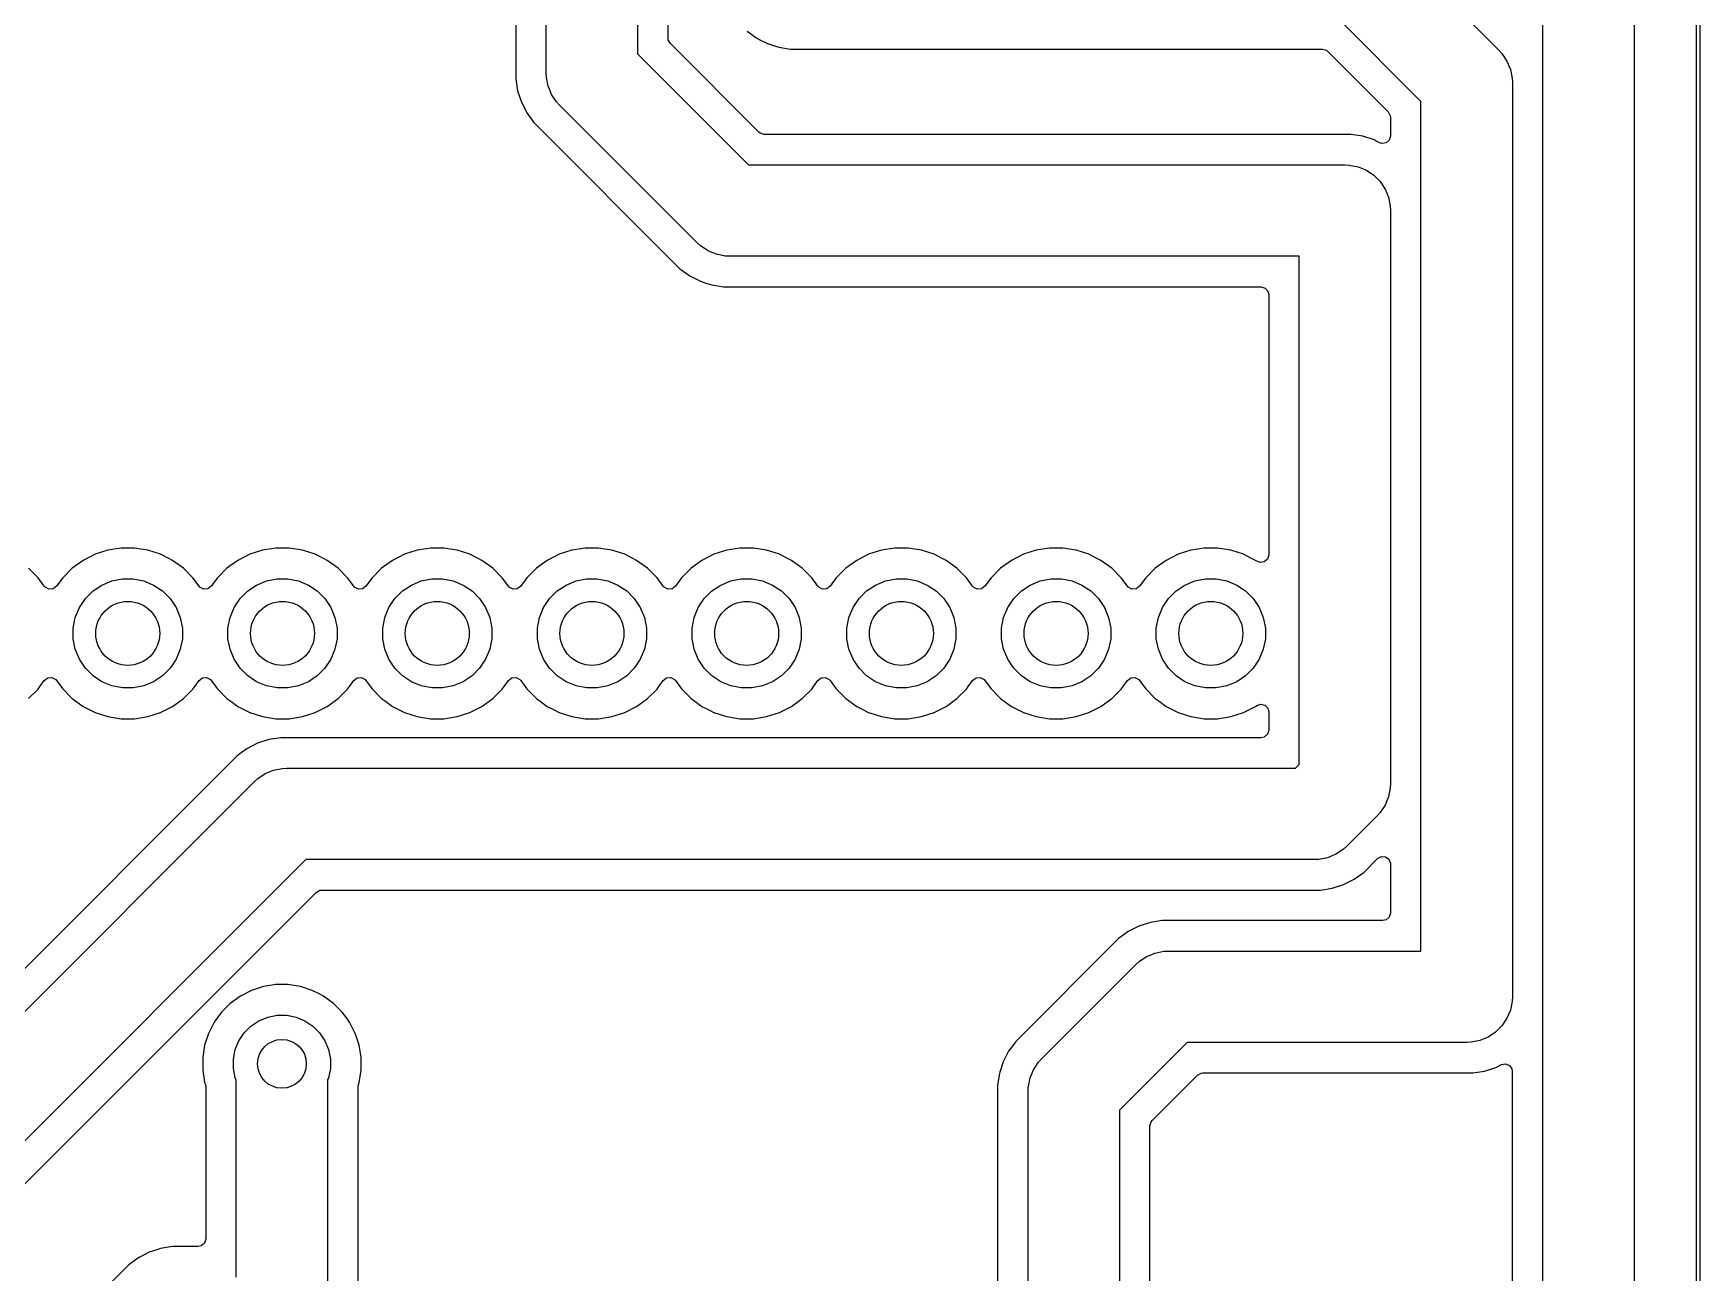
# Model space of a CAD drawing. Header units: millimetres. Extents: x 95 to 195, y -140 to -40.
# Drawn here: x 167.67 to 195.02, y -101.23 to -80.89 of the extents above; entities that cross this region are included whole.
import ezdxf

# ---------------------------------------------------------------- set-up
doc = ezdxf.new("R2010")
doc.units = ezdxf.units.MM
doc.layers.add('B.Cu', color=153, linetype='CONTINUOUS', true_color=0x4d7fc4)

msp = doc.modelspace()

# ---------------------------------------------------------------- linework, layer by layer
at = {"layer": 'B.Cu', "linetype": 'CONTINUOUS'}
for p, q in [((194.975, -139.975), (194.975, -40.025)), ((195.025, -40), (195.025, -140)), ((193.95, -52.8), (193.95, -120.3)), ((192.45, -119.55), (192.45, -53.11066)), ((176.09, -81.54), (176.09, -65.827201)), ((177.59, -65.827201), (177.59, -81.22934)), ((175.5895, -66.326922), (175.5895, -81.638422)), ((189.93033, -79.36967), (191.73033, -81.16967)), ((178.0905, -80.970664), (178.0905, -79.814267)), ((190.45, -82.01066), (189.08934, -80.65)), ((178.093334, -80.997022), (178.0905, -80.970664)), ((179.385354, -80.853828), (179.544595, -80.969524)), ((179.544595, -80.969524), (179.598563, -80.997022)), ((177.59, -81.22934), (179.41066, -83.05)), ((178.126819, -81.058345), (178.093334, -80.997022)), ((179.581655, -82.513181), (178.126819, -81.058345)), ((179.598563, -80.997022), (179.719969, -81.058882)), ((179.719969, -81.058882), (179.719971, -81.058882)), ((179.719971, -81.058882), (179.719974, -81.058884)), ((179.719974, -81.058884), (179.820318, -81.091487)), ((179.820318, -81.091487), (179.907173, -81.119709)), ((179.907173, -81.119709), (180.101578, -81.1505)), ((180.101578, -81.1505), (180.101583, -81.1505)), ((180.101583, -81.1505), (188.830664, -81.1505)), ((188.830664, -81.1505), (188.897703, -81.170185)), ((188.897703, -81.170185), (188.918345, -81.186819)), ((188.918345, -81.186819), (189.913181, -82.181655)), ((191.73033, -81.16967), (191.779758, -81.224205)), ((191.779758, -81.224205), (191.861441, -81.346452)), ((191.861441, -81.346452), (191.917705, -81.482286)), ((191.917705, -81.482286), (191.946389, -81.626487)), ((175.5895, -81.638422), (175.62029, -81.832826)), ((176.093611, -81.613513), (176.09, -81.54)), ((176.122294, -81.757713), (176.093611, -81.613513)), ((176.153407, -81.832826), (176.122294, -81.757713)), ((191.946389, -81.626487), (191.95, -81.7)), ((191.95, -81.7), (191.95, -96.7)), ((175.62029, -81.832826), (175.681117, -82.02003)), ((175.681117, -82.02003), (175.76347, -82.181655)), ((176.178559, -81.893548), (176.153407, -81.832826)), ((176.199743, -81.925252), (176.178559, -81.893548)), ((176.260242, -82.015795), (176.199743, -81.925252)), ((176.30967, -82.07033), (176.260242, -82.015795)), ((190.45, -95.95), (190.45, -82.01066)), ((175.76347, -82.181655), (175.770476, -82.195405)), ((175.770476, -82.195405), (175.886172, -82.354646)), ((178.56967, -84.33033), (176.30967, -82.07033)), ((189.913181, -82.181655), (189.946666, -82.242978)), ((189.946666, -82.242978), (189.9495, -82.269336)), ((189.9495, -82.269336), (189.9495, -82.57607)), ((175.886172, -82.354646), (178.285355, -84.753829)), ((179.602297, -82.529815), (179.581655, -82.513181)), ((179.669336, -82.5495), (179.602297, -82.529815)), ((189.298417, -82.5495), (179.669336, -82.5495)), ((189.298422, -82.5495), (189.298417, -82.5495)), ((189.492826, -82.58029), (189.298422, -82.5495)), ((189.680029, -82.641117), (189.492826, -82.58029)), ((189.9495, -82.57607), (189.929815, -82.643109)), ((189.769205, -82.686555), (189.680029, -82.641117)), ((189.807853, -82.698808), (189.769205, -82.686555)), ((189.877011, -82.688864), (189.807853, -82.698808)), ((189.929815, -82.643109), (189.877011, -82.688864)), ((179.41066, -83.05), (189.2, -83.05)), ((189.2, -83.05), (189.273513, -83.053611)), ((189.273513, -83.053611), (189.417714, -83.082295)), ((189.417714, -83.082295), (189.553548, -83.138559)), ((189.553548, -83.138559), (189.675795, -83.220242)), ((189.675795, -83.220242), (189.779758, -83.324205)), ((189.779758, -83.324205), (189.861441, -83.446452)), ((189.861441, -83.446452), (189.917705, -83.582286)), ((189.917705, -83.582286), (189.946389, -83.726487)), ((189.946389, -83.726487), (189.95, -83.8)), ((189.95, -83.8), (189.95, -93.2)), ((178.624205, -84.379759), (178.56967, -84.33033)), ((178.697487, -84.428723), (178.624205, -84.379759)), ((178.746452, -84.461441), (178.697487, -84.428723)), ((178.781106, -84.475795), (178.746452, -84.461441)), ((178.882287, -84.517706), (178.781106, -84.475795)), ((179.026487, -84.546389), (178.882287, -84.517706)), ((178.285355, -84.753829), (178.444595, -84.869524)), ((179.1, -84.55), (179.026487, -84.546389)), ((188.45, -84.55), (179.1, -84.55)), ((188.45, -92.88934), (188.45, -84.55)), ((178.444595, -84.869524), (178.619974, -84.958884)), ((178.619974, -84.958884), (178.619976, -84.958884)), ((178.619976, -84.958884), (178.619979, -84.958886)), ((178.619979, -84.958886), (178.619977, -84.958886)), ((178.619977, -84.958886), (178.72752, -84.993828)), ((178.72752, -84.993828), (178.727521, -84.993828)), ((178.727521, -84.993828), (178.767347, -85.006768)), ((178.767347, -85.006768), (178.807173, -85.019709)), ((178.807173, -85.019709), (179.001578, -85.0505)), ((179.001578, -85.0505), (179.001583, -85.0505)), ((179.001583, -85.0505), (179.001584, -85.0505)), ((179.001584, -85.0505), (179.198417, -85.0505)), ((179.198417, -85.0505), (187.8255, -85.0505)), ((187.8255, -85.0505), (187.892539, -85.070185)), ((187.892539, -85.070185), (187.938294, -85.122989)), ((187.938294, -85.122989), (187.9495, -85.1745)), ((187.9495, -85.1745), (187.9495, -89.452874)), ((168.682393, -89.439604), (168.485974, -89.539687)), ((168.682396, -89.439603), (168.682393, -89.439604)), ((168.892047, -89.371485), (168.682396, -89.439603)), ((169.037201, -89.348495), (168.892047, -89.371485)), ((169.109778, -89.337), (169.037201, -89.348495)), ((169.330222, -89.337), (169.109778, -89.337)), ((169.439086, -89.354242), (169.330222, -89.337)), ((169.547952, -89.371485), (169.439086, -89.354242)), ((169.757603, -89.439603), (169.547952, -89.371485)), ((169.757606, -89.439604), (169.757603, -89.439603)), ((169.891096, -89.507622), (169.757606, -89.439604)), ((171.222393, -89.439604), (171.025974, -89.539687)), ((171.222396, -89.439603), (171.222393, -89.439604)), ((171.432047, -89.371485), (171.222396, -89.439603)), ((171.577201, -89.348495), (171.432047, -89.371485)), ((171.649778, -89.337), (171.577201, -89.348495)), ((171.870222, -89.337), (171.649778, -89.337)), ((171.979086, -89.354242), (171.870222, -89.337)), ((172.087952, -89.371485), (171.979086, -89.354242)), ((172.297603, -89.439603), (172.087952, -89.371485)), ((172.297606, -89.439604), (172.297603, -89.439603)), ((172.431096, -89.507622), (172.297606, -89.439604)), ((173.762393, -89.439604), (173.565974, -89.539687)), ((173.762396, -89.439603), (173.762393, -89.439604)), ((173.972047, -89.371485), (173.762396, -89.439603)), ((174.117201, -89.348495), (173.972047, -89.371485)), ((174.189778, -89.337), (174.117201, -89.348495)), ((174.410222, -89.337), (174.189778, -89.337)), ((174.519086, -89.354242), (174.410222, -89.337)), ((174.627952, -89.371485), (174.519086, -89.354242)), ((174.837603, -89.439603), (174.627952, -89.371485)), ((174.837606, -89.439604), (174.837603, -89.439603)), ((174.971096, -89.507622), (174.837606, -89.439604)), ((176.302393, -89.439604), (176.105974, -89.539687)), ((176.302396, -89.439603), (176.302393, -89.439604)), ((176.512047, -89.371485), (176.302396, -89.439603)), ((176.657201, -89.348495), (176.512047, -89.371485)), ((176.729778, -89.337), (176.657201, -89.348495)), ((176.950222, -89.337), (176.729778, -89.337)), ((177.059086, -89.354242), (176.950222, -89.337)), ((177.167952, -89.371485), (177.059086, -89.354242)), ((177.377603, -89.439603), (177.167952, -89.371485)), ((177.377606, -89.439604), (177.377603, -89.439603)), ((177.511096, -89.507622), (177.377606, -89.439604)), ((178.842393, -89.439604), (178.645974, -89.539687)), ((178.842396, -89.439603), (178.842393, -89.439604)), ((179.052047, -89.371485), (178.842396, -89.439603)), ((179.197201, -89.348495), (179.052047, -89.371485)), ((179.269778, -89.337), (179.197201, -89.348495)), ((179.490222, -89.337), (179.269778, -89.337)), ((179.599086, -89.354242), (179.490222, -89.337)), ((179.707952, -89.371485), (179.599086, -89.354242)), ((179.917603, -89.439603), (179.707952, -89.371485)), ((179.917606, -89.439604), (179.917603, -89.439603)), ((180.051096, -89.507622), (179.917606, -89.439604)), ((181.382393, -89.439604), (181.185974, -89.539687)), ((181.382396, -89.439603), (181.382393, -89.439604)), ((181.592047, -89.371485), (181.382396, -89.439603)), ((181.737201, -89.348495), (181.592047, -89.371485)), ((181.809778, -89.337), (181.737201, -89.348495)), ((182.030222, -89.337), (181.809778, -89.337)), ((182.139086, -89.354242), (182.030222, -89.337)), ((182.247952, -89.371485), (182.139086, -89.354242)), ((182.457603, -89.439603), (182.247952, -89.371485)), ((182.457606, -89.439604), (182.457603, -89.439603)), ((182.591096, -89.507622), (182.457606, -89.439604)), ((183.922393, -89.439604), (183.725974, -89.539687)), ((183.922396, -89.439603), (183.922393, -89.439604)), ((184.132047, -89.371485), (183.922396, -89.439603)), ((184.277201, -89.348495), (184.132047, -89.371485)), ((184.349778, -89.337), (184.277201, -89.348495)), ((184.570222, -89.337), (184.349778, -89.337)), ((184.679086, -89.354242), (184.570222, -89.337)), ((184.787952, -89.371485), (184.679086, -89.354242)), ((184.997603, -89.439603), (184.787952, -89.371485)), ((184.997606, -89.439604), (184.997603, -89.439603)), ((185.131096, -89.507622), (184.997606, -89.439604)), ((186.462393, -89.439604), (186.265974, -89.539687)), ((186.462396, -89.439603), (186.462393, -89.439604)), ((186.672047, -89.371485), (186.462396, -89.439603)), ((186.817201, -89.348495), (186.672047, -89.371485)), ((186.889778, -89.337), (186.817201, -89.348495)), ((187.110222, -89.337), (186.889778, -89.337)), ((187.219086, -89.354242), (187.110222, -89.337)), ((187.327952, -89.371485), (187.219086, -89.354242)), ((187.537603, -89.439603), (187.327952, -89.371485)), ((187.537606, -89.439604), (187.537603, -89.439603)), ((187.669387, -89.506751), (187.537606, -89.439604)), ((187.9495, -89.452874), (187.929815, -89.519913)), ((167.748243, -89.825136), (167.592363, -89.669256)), ((168.307636, -89.669256), (168.151756, -89.825136)), ((168.307641, -89.669252), (168.307636, -89.669256)), ((168.485974, -89.539687), (168.307641, -89.669252)), ((169.954022, -89.539685), (169.891096, -89.507622)), ((169.954024, -89.539686), (169.954022, -89.539685)), ((169.954025, -89.539687), (169.954024, -89.539686)), ((170.132358, -89.669252), (169.954025, -89.539687)), ((170.132363, -89.669256), (170.132358, -89.669252)), ((170.288243, -89.825136), (170.132363, -89.669256)), ((170.847636, -89.669256), (170.691756, -89.825136)), ((170.847641, -89.669252), (170.847636, -89.669256)), ((171.025974, -89.539687), (170.847641, -89.669252)), ((172.494022, -89.539685), (172.431096, -89.507622)), ((172.494024, -89.539686), (172.494022, -89.539685)), ((172.494025, -89.539687), (172.494024, -89.539686)), ((172.672358, -89.669252), (172.494025, -89.539687)), ((172.672363, -89.669256), (172.672358, -89.669252)), ((172.828243, -89.825136), (172.672363, -89.669256)), ((173.387636, -89.669256), (173.231756, -89.825136)), ((173.387641, -89.669252), (173.387636, -89.669256)), ((173.565974, -89.539687), (173.387641, -89.669252)), ((175.034022, -89.539685), (174.971096, -89.507622)), ((175.034024, -89.539686), (175.034022, -89.539685)), ((175.034025, -89.539687), (175.034024, -89.539686)), ((175.212358, -89.669252), (175.034025, -89.539687)), ((175.212363, -89.669256), (175.212358, -89.669252)), ((175.368243, -89.825136), (175.212363, -89.669256)), ((175.927636, -89.669256), (175.771756, -89.825136)), ((175.927641, -89.669252), (175.927636, -89.669256)), ((176.105974, -89.539687), (175.927641, -89.669252)), ((177.574022, -89.539685), (177.511096, -89.507622)), ((177.574024, -89.539686), (177.574022, -89.539685)), ((177.574025, -89.539687), (177.574024, -89.539686)), ((177.752358, -89.669252), (177.574025, -89.539687)), ((177.752363, -89.669256), (177.752358, -89.669252)), ((177.908243, -89.825136), (177.752363, -89.669256)), ((178.467636, -89.669256), (178.311756, -89.825136)), ((178.467641, -89.669252), (178.467636, -89.669256)), ((178.645974, -89.539687), (178.467641, -89.669252)), ((180.114022, -89.539685), (180.051096, -89.507622)), ((180.114024, -89.539686), (180.114022, -89.539685)), ((180.114025, -89.539687), (180.114024, -89.539686)), ((180.292358, -89.669252), (180.114025, -89.539687)), ((180.292363, -89.669256), (180.292358, -89.669252)), ((180.448243, -89.825136), (180.292363, -89.669256)), ((181.007636, -89.669256), (180.851756, -89.825136)), ((181.007641, -89.669252), (181.007636, -89.669256)), ((181.185974, -89.539687), (181.007641, -89.669252)), ((182.654022, -89.539685), (182.591096, -89.507622)), ((182.654024, -89.539686), (182.654022, -89.539685)), ((182.654025, -89.539687), (182.654024, -89.539686)), ((182.832358, -89.669252), (182.654025, -89.539687)), ((182.832363, -89.669256), (182.832358, -89.669252)), ((182.988243, -89.825136), (182.832363, -89.669256)), ((183.547636, -89.669256), (183.391756, -89.825136)), ((183.547641, -89.669252), (183.547636, -89.669256)), ((183.725974, -89.539687), (183.547641, -89.669252)), ((185.194022, -89.539685), (185.131096, -89.507622)), ((185.194024, -89.539686), (185.194022, -89.539685)), ((185.194025, -89.539687), (185.194024, -89.539686)), ((185.372358, -89.669252), (185.194025, -89.539687)), ((185.372363, -89.669256), (185.372358, -89.669252)), ((185.528243, -89.825136), (185.372363, -89.669256)), ((186.087636, -89.669256), (185.931756, -89.825136)), ((186.087641, -89.669252), (186.087636, -89.669256)), ((186.265974, -89.539687), (186.087641, -89.669252)), ((187.734022, -89.539685), (187.669387, -89.506751)), ((187.734608, -89.540111), (187.734022, -89.539685)), ((187.752617, -89.553194), (187.734608, -89.540111)), ((187.807853, -89.575612), (187.752617, -89.553194)), ((187.877011, -89.565668), (187.807853, -89.575612)), ((187.929815, -89.519913), (187.877011, -89.565668)), ((167.748247, -89.825141), (167.748243, -89.825136)), ((167.849682, -89.964754), (167.748247, -89.825141)), ((167.86358, -89.980793), (167.849682, -89.964754)), ((167.925375, -90.013399), (167.86358, -89.980793)), ((168.050318, -89.964754), (167.994988, -90.00742)), ((168.151752, -89.825141), (168.050318, -89.964754)), ((168.151756, -89.825136), (168.151752, -89.825141)), ((168.649046, -90.041791), (168.795743, -89.943771)), ((168.795743, -89.943771), (168.958744, -89.876254)), ((168.958744, -89.876254), (169.131785, -89.841834)), ((169.131785, -89.841834), (169.308215, -89.841834)), ((169.308215, -89.841834), (169.481256, -89.876254)), ((169.481256, -89.876254), (169.644257, -89.943771)), ((169.644257, -89.943771), (169.790954, -90.041791)), ((170.288247, -89.825141), (170.288243, -89.825136)), ((170.389682, -89.964754), (170.288247, -89.825141)), ((170.40358, -89.980793), (170.389682, -89.964754)), ((170.465375, -90.013399), (170.40358, -89.980793)), ((170.590318, -89.964754), (170.534988, -90.00742)), ((170.691752, -89.825141), (170.590318, -89.964754)), ((170.691756, -89.825136), (170.691752, -89.825141)), ((171.189046, -90.041791), (171.335743, -89.943771)), ((171.335743, -89.943771), (171.498744, -89.876254)), ((171.498744, -89.876254), (171.671785, -89.841834)), ((171.671785, -89.841834), (171.848215, -89.841834)), ((171.848215, -89.841834), (172.021256, -89.876254)), ((172.021256, -89.876254), (172.184257, -89.943771)), ((172.184257, -89.943771), (172.330954, -90.041791)), ((172.828247, -89.825141), (172.828243, -89.825136)), ((172.929682, -89.964754), (172.828247, -89.825141)), ((172.94358, -89.980793), (172.929682, -89.964754)), ((173.005375, -90.013399), (172.94358, -89.980793)), ((173.130318, -89.964754), (173.074988, -90.00742)), ((173.231752, -89.825141), (173.130318, -89.964754)), ((173.231756, -89.825136), (173.231752, -89.825141)), ((173.729046, -90.041791), (173.875743, -89.943771)), ((173.875743, -89.943771), (174.038744, -89.876254)), ((174.038744, -89.876254), (174.211785, -89.841834)), ((174.211785, -89.841834), (174.388215, -89.841834)), ((174.388215, -89.841834), (174.561256, -89.876254)), ((174.561256, -89.876254), (174.724257, -89.943771)), ((174.724257, -89.943771), (174.870954, -90.041791)), ((175.368247, -89.825141), (175.368243, -89.825136)), ((175.469682, -89.964754), (175.368247, -89.825141)), ((175.48358, -89.980793), (175.469682, -89.964754)), ((175.545375, -90.013399), (175.48358, -89.980793)), ((175.670318, -89.964754), (175.614988, -90.00742)), ((175.771752, -89.825141), (175.670318, -89.964754)), ((175.771756, -89.825136), (175.771752, -89.825141)), ((176.269046, -90.041791), (176.415743, -89.943771)), ((176.415743, -89.943771), (176.578744, -89.876254)), ((176.578744, -89.876254), (176.751785, -89.841834)), ((176.751785, -89.841834), (176.928215, -89.841834)), ((176.928215, -89.841834), (177.101256, -89.876254)), ((177.101256, -89.876254), (177.264257, -89.943771)), ((177.264257, -89.943771), (177.410954, -90.041791)), ((177.908247, -89.825141), (177.908243, -89.825136)), ((178.009682, -89.964754), (177.908247, -89.825141)), ((178.02358, -89.980793), (178.009682, -89.964754)), ((178.085375, -90.013399), (178.02358, -89.980793)), ((178.210318, -89.964754), (178.154988, -90.00742)), ((178.311752, -89.825141), (178.210318, -89.964754)), ((178.311756, -89.825136), (178.311752, -89.825141)), ((178.809046, -90.041791), (178.955743, -89.943771)), ((178.955743, -89.943771), (179.118744, -89.876254)), ((179.118744, -89.876254), (179.291785, -89.841834)), ((179.291785, -89.841834), (179.468215, -89.841834)), ((179.468215, -89.841834), (179.641256, -89.876254)), ((179.641256, -89.876254), (179.804257, -89.943771)), ((179.804257, -89.943771), (179.950954, -90.041791)), ((180.448247, -89.825141), (180.448243, -89.825136)), ((180.549682, -89.964754), (180.448247, -89.825141)), ((180.56358, -89.980793), (180.549682, -89.964754)), ((180.625375, -90.013399), (180.56358, -89.980793)), ((180.750318, -89.964754), (180.694988, -90.00742)), ((180.851752, -89.825141), (180.750318, -89.964754)), ((180.851756, -89.825136), (180.851752, -89.825141)), ((181.349046, -90.041791), (181.495743, -89.943771)), ((181.495743, -89.943771), (181.658744, -89.876254)), ((181.658744, -89.876254), (181.831785, -89.841834)), ((181.831785, -89.841834), (182.008215, -89.841834)), ((182.008215, -89.841834), (182.181256, -89.876254)), ((182.181256, -89.876254), (182.344257, -89.943771)), ((182.344257, -89.943771), (182.490954, -90.041791)), ((182.988247, -89.825141), (182.988243, -89.825136)), ((183.089682, -89.964754), (182.988247, -89.825141)), ((183.10358, -89.980793), (183.089682, -89.964754)), ((183.165375, -90.013399), (183.10358, -89.980793)), ((183.290318, -89.964754), (183.234988, -90.00742)), ((183.391752, -89.825141), (183.290318, -89.964754)), ((183.391756, -89.825136), (183.391752, -89.825141)), ((183.889046, -90.041791), (184.035743, -89.943771)), ((184.035743, -89.943771), (184.198744, -89.876254)), ((184.198744, -89.876254), (184.371785, -89.841834)), ((184.371785, -89.841834), (184.548215, -89.841834)), ((184.548215, -89.841834), (184.721256, -89.876254)), ((184.721256, -89.876254), (184.884257, -89.943771)), ((184.884257, -89.943771), (185.030954, -90.041791)), ((185.528247, -89.825141), (185.528243, -89.825136)), ((185.629682, -89.964754), (185.528247, -89.825141)), ((185.64358, -89.980793), (185.629682, -89.964754)), ((185.705375, -90.013399), (185.64358, -89.980793)), ((185.830318, -89.964754), (185.774988, -90.00742)), ((185.931752, -89.825141), (185.830318, -89.964754)), ((185.931756, -89.825136), (185.931752, -89.825141)), ((186.429046, -90.041791), (186.575743, -89.943771)), ((186.575743, -89.943771), (186.738744, -89.876254)), ((186.738744, -89.876254), (186.911785, -89.841834)), ((186.911785, -89.841834), (187.088215, -89.841834)), ((187.088215, -89.841834), (187.261256, -89.876254)), ((187.261256, -89.876254), (187.424257, -89.943771)), ((187.424257, -89.943771), (187.570954, -90.041791)), ((167.994988, -90.00742), (167.925375, -90.013399)), ((168.426271, -90.313243), (168.524291, -90.166546)), ((168.524291, -90.166546), (168.649046, -90.041791)), ((169.790954, -90.041791), (169.915709, -90.166546)), ((169.915709, -90.166546), (170.013729, -90.313243)), ((170.534988, -90.00742), (170.465375, -90.013399)), ((170.966271, -90.313243), (171.064291, -90.166546)), ((171.064291, -90.166546), (171.189046, -90.041791)), ((172.330954, -90.041791), (172.455709, -90.166546)), ((172.455709, -90.166546), (172.553729, -90.313243)), ((173.074988, -90.00742), (173.005375, -90.013399)), ((173.506271, -90.313243), (173.604291, -90.166546)), ((173.604291, -90.166546), (173.729046, -90.041791)), ((174.870954, -90.041791), (174.995709, -90.166546)), ((174.995709, -90.166546), (175.093729, -90.313243)), ((175.614988, -90.00742), (175.545375, -90.013399)), ((176.046271, -90.313243), (176.144291, -90.166546)), ((176.144291, -90.166546), (176.269046, -90.041791)), ((177.410954, -90.041791), (177.535709, -90.166546)), ((177.535709, -90.166546), (177.633729, -90.313243)), ((178.154988, -90.00742), (178.085375, -90.013399)), ((178.586271, -90.313243), (178.684291, -90.166546)), ((178.684291, -90.166546), (178.809046, -90.041791)), ((179.950954, -90.041791), (180.075709, -90.166546)), ((180.075709, -90.166546), (180.173729, -90.313243)), ((180.694988, -90.00742), (180.625375, -90.013399)), ((181.126271, -90.313243), (181.224291, -90.166546)), ((181.224291, -90.166546), (181.349046, -90.041791)), ((182.490954, -90.041791), (182.615709, -90.166546)), ((182.615709, -90.166546), (182.713729, -90.313243)), ((183.234988, -90.00742), (183.165375, -90.013399)), ((183.666271, -90.313243), (183.764291, -90.166546)), ((183.764291, -90.166546), (183.889046, -90.041791)), ((185.030954, -90.041791), (185.155709, -90.166546)), ((185.155709, -90.166546), (185.253729, -90.313243)), ((185.774988, -90.00742), (185.705375, -90.013399)), ((186.206271, -90.313243), (186.304291, -90.166546)), ((186.304291, -90.166546), (186.429046, -90.041791)), ((187.570954, -90.041791), (187.695709, -90.166546)), ((187.695709, -90.166546), (187.793729, -90.313243)), ((168.324334, -90.649285), (168.358754, -90.476244)), ((168.358754, -90.476244), (168.426271, -90.313243)), ((170.013729, -90.313243), (170.081246, -90.476244)), ((170.081246, -90.476244), (170.115666, -90.649285)), ((170.864334, -90.649285), (170.898754, -90.476244)), ((170.898754, -90.476244), (170.966271, -90.313243)), ((172.553729, -90.313243), (172.621246, -90.476244)), ((172.621246, -90.476244), (172.655666, -90.649285)), ((173.404334, -90.649285), (173.438754, -90.476244)), ((173.438754, -90.476244), (173.506271, -90.313243)), ((175.093729, -90.313243), (175.161246, -90.476244)), ((175.161246, -90.476244), (175.195666, -90.649285)), ((175.944334, -90.649285), (175.978754, -90.476244)), ((175.978754, -90.476244), (176.046271, -90.313243)), ((177.633729, -90.313243), (177.701246, -90.476244)), ((177.701246, -90.476244), (177.735666, -90.649285)), ((178.484334, -90.649285), (178.518754, -90.476244)), ((178.518754, -90.476244), (178.586271, -90.313243)), ((180.173729, -90.313243), (180.241246, -90.476244)), ((180.241246, -90.476244), (180.275666, -90.649285)), ((181.024334, -90.649285), (181.058754, -90.476244)), ((181.058754, -90.476244), (181.126271, -90.313243)), ((182.713729, -90.313243), (182.781246, -90.476244)), ((182.781246, -90.476244), (182.815666, -90.649285)), ((183.564334, -90.649285), (183.598754, -90.476244)), ((183.598754, -90.476244), (183.666271, -90.313243)), ((185.253729, -90.313243), (185.321246, -90.476244)), ((185.321246, -90.476244), (185.355666, -90.649285)), ((186.104334, -90.649285), (186.138754, -90.476244)), ((186.138754, -90.476244), (186.206271, -90.313243)), ((187.793729, -90.313243), (187.861246, -90.476244)), ((187.861246, -90.476244), (187.895666, -90.649285)), ((168.324334, -90.825715), (168.324334, -90.649285)), ((170.115666, -90.649285), (170.115666, -90.825715)), ((170.864334, -90.825715), (170.864334, -90.649285)), ((172.655666, -90.649285), (172.655666, -90.825715)), ((173.404334, -90.825715), (173.404334, -90.649285)), ((175.195666, -90.649285), (175.195666, -90.825715)), ((175.944334, -90.825715), (175.944334, -90.649285)), ((177.735666, -90.649285), (177.735666, -90.825715)), ((178.484334, -90.825715), (178.484334, -90.649285)), ((180.275666, -90.649285), (180.275666, -90.825715)), ((181.024334, -90.825715), (181.024334, -90.649285)), ((182.815666, -90.649285), (182.815666, -90.825715)), ((183.564334, -90.825715), (183.564334, -90.649285)), ((185.355666, -90.649285), (185.355666, -90.825715)), ((186.104334, -90.825715), (186.104334, -90.649285)), ((187.895666, -90.649285), (187.895666, -90.825715)), ((168.358754, -90.998756), (168.324334, -90.825715)), ((168.426271, -91.161757), (168.358754, -90.998756)), ((170.081246, -90.998756), (170.013729, -91.161757)), ((170.115666, -90.825715), (170.081246, -90.998756)), ((170.898754, -90.998756), (170.864334, -90.825715)), ((170.966271, -91.161757), (170.898754, -90.998756)), ((172.621246, -90.998756), (172.553729, -91.161757)), ((172.655666, -90.825715), (172.621246, -90.998756)), ((173.438754, -90.998756), (173.404334, -90.825715)), ((173.506271, -91.161757), (173.438754, -90.998756)), ((175.161246, -90.998756), (175.093729, -91.161757)), ((175.195666, -90.825715), (175.161246, -90.998756)), ((175.978754, -90.998756), (175.944334, -90.825715)), ((176.046271, -91.161757), (175.978754, -90.998756)), ((177.701246, -90.998756), (177.633729, -91.161757)), ((177.735666, -90.825715), (177.701246, -90.998756)), ((178.518754, -90.998756), (178.484334, -90.825715)), ((178.586271, -91.161757), (178.518754, -90.998756)), ((180.241246, -90.998756), (180.173729, -91.161757)), ((180.275666, -90.825715), (180.241246, -90.998756)), ((181.058754, -90.998756), (181.024334, -90.825715)), ((181.126271, -91.161757), (181.058754, -90.998756)), ((182.781246, -90.998756), (182.713729, -91.161757)), ((182.815666, -90.825715), (182.781246, -90.998756)), ((183.598754, -90.998756), (183.564334, -90.825715)), ((183.666271, -91.161757), (183.598754, -90.998756)), ((185.321246, -90.998756), (185.253729, -91.161757)), ((185.355666, -90.825715), (185.321246, -90.998756)), ((186.138754, -90.998756), (186.104334, -90.825715)), ((186.206271, -91.161757), (186.138754, -90.998756)), ((187.861246, -90.998756), (187.793729, -91.161757)), ((187.895666, -90.825715), (187.861246, -90.998756)), ((168.524291, -91.308454), (168.426271, -91.161757)), ((168.649046, -91.433209), (168.524291, -91.308454)), ((169.915709, -91.308454), (169.790954, -91.433209)), ((170.013729, -91.161757), (169.915709, -91.308454)), ((171.064291, -91.308454), (170.966271, -91.161757)), ((171.189046, -91.433209), (171.064291, -91.308454)), ((172.455709, -91.308454), (172.330954, -91.433209)), ((172.553729, -91.161757), (172.455709, -91.308454)), ((173.604291, -91.308454), (173.506271, -91.161757)), ((173.729046, -91.433209), (173.604291, -91.308454)), ((174.995709, -91.308454), (174.870954, -91.433209)), ((175.093729, -91.161757), (174.995709, -91.308454)), ((176.144291, -91.308454), (176.046271, -91.161757)), ((176.269046, -91.433209), (176.144291, -91.308454)), ((177.535709, -91.308454), (177.410954, -91.433209)), ((177.633729, -91.161757), (177.535709, -91.308454)), ((178.684291, -91.308454), (178.586271, -91.161757)), ((178.809046, -91.433209), (178.684291, -91.308454)), ((180.075709, -91.308454), (179.950954, -91.433209)), ((180.173729, -91.161757), (180.075709, -91.308454)), ((181.224291, -91.308454), (181.126271, -91.161757)), ((181.349046, -91.433209), (181.224291, -91.308454)), ((182.615709, -91.308454), (182.490954, -91.433209)), ((182.713729, -91.161757), (182.615709, -91.308454)), ((183.764291, -91.308454), (183.666271, -91.161757)), ((183.889046, -91.433209), (183.764291, -91.308454)), ((185.155709, -91.308454), (185.030954, -91.433209)), ((185.253729, -91.161757), (185.155709, -91.308454)), ((186.304291, -91.308454), (186.206271, -91.161757)), ((186.429046, -91.433209), (186.304291, -91.308454)), ((187.695709, -91.308454), (187.570954, -91.433209)), ((187.793729, -91.161757), (187.695709, -91.308454)), ((167.748242, -91.649865), (167.778516, -91.608196)), ((167.778516, -91.608196), (167.849682, -91.510245)), ((167.849682, -91.510245), (167.905011, -91.467579)), ((167.905011, -91.467579), (167.974625, -91.4616)), ((167.974625, -91.4616), (168.03642, -91.494205)), ((168.03642, -91.494205), (168.050318, -91.510245)), ((168.050318, -91.510245), (168.151752, -91.649858)), ((168.795743, -91.531229), (168.649046, -91.433209)), ((168.958744, -91.598746), (168.795743, -91.531229)), ((169.131785, -91.633166), (168.958744, -91.598746)), ((169.308215, -91.633166), (169.131785, -91.633166)), ((169.481256, -91.598746), (169.308215, -91.633166)), ((169.644257, -91.531229), (169.481256, -91.598746)), ((169.790954, -91.433209), (169.644257, -91.531229)), ((170.288242, -91.649865), (170.318516, -91.608196)), ((170.318516, -91.608196), (170.389682, -91.510245)), ((170.389682, -91.510245), (170.445011, -91.467579)), ((170.445011, -91.467579), (170.514625, -91.4616)), ((170.514625, -91.4616), (170.57642, -91.494205)), ((170.57642, -91.494205), (170.590318, -91.510245)), ((170.590318, -91.510245), (170.691752, -91.649858)), ((171.335743, -91.531229), (171.189046, -91.433209)), ((171.498744, -91.598746), (171.335743, -91.531229)), ((171.671785, -91.633166), (171.498744, -91.598746)), ((171.848215, -91.633166), (171.671785, -91.633166)), ((172.021256, -91.598746), (171.848215, -91.633166)), ((172.184257, -91.531229), (172.021256, -91.598746)), ((172.330954, -91.433209), (172.184257, -91.531229)), ((172.828242, -91.649865), (172.858516, -91.608196)), ((172.858516, -91.608196), (172.929682, -91.510245)), ((172.929682, -91.510245), (172.985011, -91.467579)), ((172.985011, -91.467579), (173.054625, -91.4616)), ((173.054625, -91.4616), (173.11642, -91.494205)), ((173.11642, -91.494205), (173.130318, -91.510245)), ((173.130318, -91.510245), (173.231752, -91.649858)), ((173.875743, -91.531229), (173.729046, -91.433209)), ((174.038744, -91.598746), (173.875743, -91.531229)), ((174.211785, -91.633166), (174.038744, -91.598746)), ((174.388215, -91.633166), (174.211785, -91.633166)), ((174.561256, -91.598746), (174.388215, -91.633166)), ((174.724257, -91.531229), (174.561256, -91.598746)), ((174.870954, -91.433209), (174.724257, -91.531229)), ((175.368242, -91.649865), (175.398516, -91.608196)), ((175.398516, -91.608196), (175.469682, -91.510245)), ((175.469682, -91.510245), (175.525011, -91.467579)), ((175.525011, -91.467579), (175.594625, -91.4616)), ((175.594625, -91.4616), (175.65642, -91.494205)), ((175.65642, -91.494205), (175.670318, -91.510245)), ((175.670318, -91.510245), (175.771752, -91.649858)), ((176.415743, -91.531229), (176.269046, -91.433209)), ((176.578744, -91.598746), (176.415743, -91.531229)), ((176.751785, -91.633166), (176.578744, -91.598746)), ((176.928215, -91.633166), (176.751785, -91.633166)), ((177.101256, -91.598746), (176.928215, -91.633166)), ((177.264257, -91.531229), (177.101256, -91.598746)), ((177.410954, -91.433209), (177.264257, -91.531229)), ((177.908242, -91.649865), (177.938516, -91.608196)), ((177.938516, -91.608196), (178.009682, -91.510245)), ((178.009682, -91.510245), (178.065011, -91.467579)), ((178.065011, -91.467579), (178.134625, -91.4616)), ((178.134625, -91.4616), (178.19642, -91.494205)), ((178.19642, -91.494205), (178.210318, -91.510245)), ((178.210318, -91.510245), (178.311752, -91.649858)), ((178.955743, -91.531229), (178.809046, -91.433209)), ((179.118744, -91.598746), (178.955743, -91.531229)), ((179.291785, -91.633166), (179.118744, -91.598746)), ((179.468215, -91.633166), (179.291785, -91.633166)), ((179.641256, -91.598746), (179.468215, -91.633166)), ((179.804257, -91.531229), (179.641256, -91.598746)), ((179.950954, -91.433209), (179.804257, -91.531229)), ((180.448242, -91.649865), (180.478516, -91.608196)), ((180.478516, -91.608196), (180.549682, -91.510245)), ((180.549682, -91.510245), (180.605011, -91.467579)), ((180.605011, -91.467579), (180.674625, -91.4616)), ((180.674625, -91.4616), (180.73642, -91.494205)), ((180.73642, -91.494205), (180.750318, -91.510245)), ((180.750318, -91.510245), (180.851752, -91.649858)), ((181.495743, -91.531229), (181.349046, -91.433209)), ((181.658744, -91.598746), (181.495743, -91.531229)), ((181.831785, -91.633166), (181.658744, -91.598746)), ((182.008215, -91.633166), (181.831785, -91.633166)), ((182.181256, -91.598746), (182.008215, -91.633166)), ((182.344257, -91.531229), (182.181256, -91.598746)), ((182.490954, -91.433209), (182.344257, -91.531229)), ((182.988242, -91.649865), (183.018516, -91.608196)), ((183.018516, -91.608196), (183.089682, -91.510245)), ((183.089682, -91.510245), (183.145011, -91.467579)), ((183.145011, -91.467579), (183.214625, -91.4616)), ((183.214625, -91.4616), (183.27642, -91.494205)), ((183.27642, -91.494205), (183.290318, -91.510245)), ((183.290318, -91.510245), (183.391752, -91.649858)), ((184.035743, -91.531229), (183.889046, -91.433209)), ((184.198744, -91.598746), (184.035743, -91.531229)), ((184.371785, -91.633166), (184.198744, -91.598746)), ((184.548215, -91.633166), (184.371785, -91.633166)), ((184.721256, -91.598746), (184.548215, -91.633166)), ((184.884257, -91.531229), (184.721256, -91.598746)), ((185.030954, -91.433209), (184.884257, -91.531229)), ((185.528242, -91.649865), (185.558516, -91.608196)), ((185.558516, -91.608196), (185.629682, -91.510245)), ((185.629682, -91.510245), (185.685011, -91.467579)), ((185.685011, -91.467579), (185.754625, -91.4616)), ((185.754625, -91.4616), (185.81642, -91.494205)), ((185.81642, -91.494205), (185.830318, -91.510245)), ((185.830318, -91.510245), (185.931752, -91.649858)), ((186.575743, -91.531229), (186.429046, -91.433209)), ((186.738744, -91.598746), (186.575743, -91.531229)), ((186.911785, -91.633166), (186.738744, -91.598746)), ((187.088215, -91.633166), (186.911785, -91.633166)), ((187.261256, -91.598746), (187.088215, -91.633166)), ((187.424257, -91.531229), (187.261256, -91.598746)), ((187.570954, -91.433209), (187.424257, -91.531229)), ((167.592365, -91.805742), (167.748242, -91.649865)), ((168.151752, -91.649858), (168.151756, -91.649863)), ((168.151756, -91.649863), (168.307636, -91.805743)), ((168.307636, -91.805743), (168.307641, -91.805747)), ((168.307641, -91.805747), (168.369238, -91.850499)), ((168.369238, -91.850499), (168.485978, -91.935315)), ((169.954022, -91.935315), (170.132365, -91.805742)), ((170.132365, -91.805742), (170.288242, -91.649865)), ((170.691752, -91.649858), (170.691756, -91.649863)), ((170.691756, -91.649863), (170.847636, -91.805743)), ((170.847636, -91.805743), (170.847641, -91.805747)), ((170.847641, -91.805747), (170.909238, -91.850499)), ((170.909238, -91.850499), (171.025978, -91.935315)), ((172.494022, -91.935315), (172.672365, -91.805742)), ((172.672365, -91.805742), (172.828242, -91.649865)), ((173.231752, -91.649858), (173.231756, -91.649863)), ((173.231756, -91.649863), (173.387636, -91.805743)), ((173.387636, -91.805743), (173.387641, -91.805747)), ((173.387641, -91.805747), (173.449238, -91.850499)), ((173.449238, -91.850499), (173.565978, -91.935315)), ((175.034022, -91.935315), (175.212365, -91.805742)), ((175.212365, -91.805742), (175.368242, -91.649865)), ((175.771752, -91.649858), (175.771756, -91.649863)), ((175.771756, -91.649863), (175.927636, -91.805743)), ((175.927636, -91.805743), (175.927641, -91.805747)), ((175.927641, -91.805747), (175.989238, -91.850499)), ((175.989238, -91.850499), (176.105978, -91.935315)), ((177.574022, -91.935315), (177.752365, -91.805742)), ((177.752365, -91.805742), (177.908242, -91.649865)), ((178.311752, -91.649858), (178.311756, -91.649863)), ((178.311756, -91.649863), (178.467636, -91.805743)), ((178.467636, -91.805743), (178.467641, -91.805747)), ((178.467641, -91.805747), (178.529238, -91.850499)), ((178.529238, -91.850499), (178.645978, -91.935315)), ((180.114022, -91.935315), (180.292365, -91.805742)), ((180.292365, -91.805742), (180.448242, -91.649865)), ((180.851752, -91.649858), (180.851756, -91.649863)), ((180.851756, -91.649863), (181.007636, -91.805743)), ((181.007636, -91.805743), (181.007641, -91.805747)), ((181.007641, -91.805747), (181.069238, -91.850499)), ((181.069238, -91.850499), (181.185978, -91.935315)), ((182.654022, -91.935315), (182.832365, -91.805742)), ((182.832365, -91.805742), (182.988242, -91.649865)), ((183.391752, -91.649858), (183.391756, -91.649863)), ((183.391756, -91.649863), (183.547636, -91.805743)), ((183.547636, -91.805743), (183.547641, -91.805747)), ((183.547641, -91.805747), (183.609238, -91.850499)), ((183.609238, -91.850499), (183.725978, -91.935315)), ((185.194022, -91.935315), (185.372365, -91.805742)), ((185.372365, -91.805742), (185.528242, -91.649865)), ((185.931752, -91.649858), (185.931756, -91.649863)), ((185.931756, -91.649863), (186.087636, -91.805743)), ((186.087636, -91.805743), (186.087641, -91.805747)), ((186.087641, -91.805747), (186.149238, -91.850499)), ((186.149238, -91.850499), (186.265978, -91.935315)), ((187.752614, -91.921806), (187.818421, -91.898327)), ((187.818421, -91.898327), (187.886475, -91.914152)), ((187.886475, -91.914152), (187.93517, -91.964258)), ((168.485978, -91.935315), (168.586596, -91.986583)), ((168.586596, -91.986583), (168.682393, -92.035395)), ((168.682393, -92.035395), (168.682396, -92.035396)), ((168.682396, -92.035396), (168.787221, -92.069455)), ((168.787221, -92.069455), (168.892049, -92.103515)), ((168.892049, -92.103515), (169.109778, -92.138)), ((169.109778, -92.138), (169.109779, -92.138)), ((169.109779, -92.138), (169.330221, -92.138)), ((169.330221, -92.138), (169.330222, -92.138)), ((169.330222, -92.138), (169.547951, -92.103515)), ((169.547951, -92.103515), (169.757606, -92.035395)), ((169.757606, -92.035395), (169.954022, -91.935315)), ((171.025978, -91.935315), (171.126596, -91.986583)), ((171.126596, -91.986583), (171.222393, -92.035395)), ((171.222393, -92.035395), (171.222396, -92.035396)), ((171.222396, -92.035396), (171.327221, -92.069455)), ((171.327221, -92.069455), (171.432049, -92.103515)), ((171.432049, -92.103515), (171.649778, -92.138)), ((171.649778, -92.138), (171.649779, -92.138)), ((171.649779, -92.138), (171.870221, -92.138)), ((171.870221, -92.138), (171.870222, -92.138)), ((171.870222, -92.138), (172.087951, -92.103515)), ((172.087951, -92.103515), (172.297606, -92.035395)), ((172.297606, -92.035395), (172.494022, -91.935315)), ((173.565978, -91.935315), (173.666596, -91.986583)), ((173.666596, -91.986583), (173.762393, -92.035395)), ((173.762393, -92.035395), (173.762396, -92.035396)), ((173.762396, -92.035396), (173.867221, -92.069455)), ((173.867221, -92.069455), (173.972049, -92.103515)), ((173.972049, -92.103515), (174.189778, -92.138)), ((174.189778, -92.138), (174.189779, -92.138)), ((174.189779, -92.138), (174.410221, -92.138)), ((174.410221, -92.138), (174.410222, -92.138)), ((174.410222, -92.138), (174.627951, -92.103515)), ((174.627951, -92.103515), (174.837606, -92.035395)), ((174.837606, -92.035395), (175.034022, -91.935315)), ((176.105978, -91.935315), (176.206596, -91.986583)), ((176.206596, -91.986583), (176.302393, -92.035395)), ((176.302393, -92.035395), (176.302396, -92.035396)), ((176.302396, -92.035396), (176.407221, -92.069455)), ((176.407221, -92.069455), (176.512049, -92.103515)), ((176.512049, -92.103515), (176.729778, -92.138)), ((176.729778, -92.138), (176.729779, -92.138)), ((176.729779, -92.138), (176.950221, -92.138)), ((176.950221, -92.138), (176.950222, -92.138)), ((176.950222, -92.138), (177.167951, -92.103515)), ((177.167951, -92.103515), (177.377606, -92.035395)), ((177.377606, -92.035395), (177.574022, -91.935315)), ((178.645978, -91.935315), (178.746596, -91.986583)), ((178.746596, -91.986583), (178.842393, -92.035395)), ((178.842393, -92.035395), (178.842396, -92.035396)), ((178.842396, -92.035396), (178.947221, -92.069455)), ((178.947221, -92.069455), (179.052049, -92.103515)), ((179.052049, -92.103515), (179.269778, -92.138)), ((179.269778, -92.138), (179.269779, -92.138)), ((179.269779, -92.138), (179.490221, -92.138)), ((179.490221, -92.138), (179.490222, -92.138)), ((179.490222, -92.138), (179.707951, -92.103515)), ((179.707951, -92.103515), (179.917606, -92.035395)), ((179.917606, -92.035395), (180.114022, -91.935315)), ((181.185978, -91.935315), (181.286596, -91.986583)), ((181.286596, -91.986583), (181.382393, -92.035395)), ((181.382393, -92.035395), (181.382396, -92.035396)), ((181.382396, -92.035396), (181.487221, -92.069455)), ((181.487221, -92.069455), (181.592049, -92.103515)), ((181.592049, -92.103515), (181.809778, -92.138)), ((181.809778, -92.138), (181.809779, -92.138)), ((181.809779, -92.138), (182.030221, -92.138)), ((182.030221, -92.138), (182.030222, -92.138)), ((182.030222, -92.138), (182.247951, -92.103515)), ((182.247951, -92.103515), (182.457606, -92.035395)), ((182.457606, -92.035395), (182.654022, -91.935315)), ((183.725978, -91.935315), (183.826596, -91.986583)), ((183.826596, -91.986583), (183.922393, -92.035395)), ((183.922393, -92.035395), (183.922396, -92.035396)), ((183.922396, -92.035396), (184.027221, -92.069455)), ((184.027221, -92.069455), (184.132049, -92.103515)), ((184.132049, -92.103515), (184.349778, -92.138)), ((184.349778, -92.138), (184.349779, -92.138)), ((184.349779, -92.138), (184.570221, -92.138)), ((184.570221, -92.138), (184.570222, -92.138)), ((184.570222, -92.138), (184.787951, -92.103515)), ((184.787951, -92.103515), (184.997606, -92.035395)), ((184.997606, -92.035395), (185.194022, -91.935315)), ((186.265978, -91.935315), (186.366596, -91.986583)), ((186.366596, -91.986583), (186.462393, -92.035395)), ((186.462393, -92.035395), (186.462396, -92.035396)), ((186.462396, -92.035396), (186.567221, -92.069455)), ((186.567221, -92.069455), (186.672049, -92.103515)), ((186.672049, -92.103515), (186.889778, -92.138)), ((186.889778, -92.138), (186.889779, -92.138)), ((186.889779, -92.138), (187.110221, -92.138)), ((187.110221, -92.138), (187.110222, -92.138)), ((187.110222, -92.138), (187.327951, -92.103515)), ((187.327951, -92.103515), (187.537606, -92.035395)), ((187.537606, -92.035395), (187.734022, -91.935315)), ((187.734022, -91.935315), (187.752614, -91.921806)), ((187.93517, -91.964258), (187.9495, -92.022125)), ((187.9495, -92.022125), (187.9495, -92.3255)), ((171.731578, -92.4495), (171.537173, -92.48029)), ((187.8255, -92.4495), (171.731578, -92.4495)), ((187.877011, -92.438294), (187.8255, -92.4495)), ((187.929815, -92.392539), (187.877011, -92.438294)), ((187.9495, -92.3255), (187.929815, -92.392539)), ((171.083742, -92.696484), (171.015355, -92.746171)), ((171.174594, -92.630476), (171.083742, -92.696484)), ((171.349969, -92.541117), (171.174594, -92.630476)), ((171.537173, -92.48029), (171.349969, -92.541117)), ((171.015352, -92.746173), (156.446174, -107.315351)), ((171.015353, -92.746173), (171.015352, -92.746173)), ((171.015355, -92.746171), (171.015353, -92.746173)), ((171.532717, -93.015253), (171.612287, -92.982294)), ((171.612287, -92.982294), (171.756487, -92.953611)), ((171.756487, -92.953611), (171.83, -92.95)), ((171.83, -92.95), (188.38934, -92.95)), ((188.38934, -92.95), (188.45, -92.88934)), ((156.86967, -107.59967), (171.29967, -93.16967)), ((171.29967, -93.16967), (171.354205, -93.120242)), ((171.354205, -93.120242), (171.476452, -93.038559)), ((171.476452, -93.038559), (171.532717, -93.015253)), ((189.946389, -93.273513), (189.917706, -93.417713)), ((189.95, -93.2), (189.946389, -93.273513)), ((189.861441, -93.553548), (189.801994, -93.642517)), ((189.890959, -93.482286), (189.861441, -93.553548)), ((189.917706, -93.417713), (189.890959, -93.482286)), ((189.73033, -93.73033), (189.23033, -94.23033)), ((189.779758, -93.675795), (189.73033, -93.73033)), ((189.801994, -93.642517), (189.779758, -93.675795)), ((189.053548, -94.361441), (189.003223, -94.382286)), ((189.175795, -94.279758), (189.053548, -94.361441)), ((189.23033, -94.23033), (189.175795, -94.279758)), ((172.14066, -94.45), (158.15, -108.44066)), ((188.7, -94.45), (172.14066, -94.45)), ((188.773513, -94.446389), (188.7, -94.45)), ((188.917713, -94.417706), (188.773513, -94.446389)), ((189.003223, -94.382286), (188.917713, -94.417706)), ((189.514646, -94.653828), (189.737819, -94.430655)), ((189.737819, -94.430655), (189.799142, -94.39717)), ((189.799142, -94.39717), (189.868834, -94.402154)), ((189.868834, -94.402154), (189.924767, -94.444026)), ((189.924767, -94.444026), (189.949184, -94.50949)), ((189.949184, -94.50949), (189.9495, -94.518336)), ((189.9495, -94.518336), (189.9495, -95.3255)), ((188.798422, -94.9505), (188.992826, -94.919709)), ((188.992826, -94.919709), (189.180026, -94.858884)), ((189.180026, -94.858884), (189.355405, -94.769524)), ((189.355405, -94.769524), (189.514646, -94.653828)), ((161.100792, -106.197682), (172.311655, -94.986819)), ((172.311655, -94.986819), (172.372978, -94.953334)), ((172.372978, -94.953334), (172.399336, -94.9505)), ((172.399336, -94.9505), (188.798422, -94.9505)), ((186.201578, -95.4495), (186.007173, -95.48029)), ((189.8255, -95.4495), (186.201578, -95.4495)), ((189.877011, -95.438294), (189.8255, -95.4495)), ((189.929815, -95.392539), (189.877011, -95.438294)), ((189.9495, -95.3255), (189.929815, -95.392539)), ((185.576832, -95.679709), (185.485354, -95.746172)), ((185.644594, -95.630476), (185.576832, -95.679709)), ((185.819969, -95.541117), (185.644594, -95.630476)), ((186.007173, -95.48029), (185.819969, -95.541117)), ((185.485351, -95.746174), (183.796174, -97.435351)), ((185.485352, -95.746174), (185.485351, -95.746174)), ((185.485354, -95.746172), (185.485352, -95.746174)), ((185.946452, -96.038559), (186.002717, -96.015253)), ((186.002717, -96.015253), (186.082287, -95.982294)), ((186.082287, -95.982294), (186.226487, -95.953611)), ((186.226487, -95.953611), (186.3, -95.95)), ((186.3, -95.95), (190.45, -95.95)), ((184.21967, -97.71967), (185.76967, -96.16967)), ((185.76967, -96.16967), (185.824205, -96.120242)), ((185.824205, -96.120242), (185.946452, -96.038559)), ((171.445465, -96.531522), (171.250776, -96.594781)), ((171.623329, -96.503351), (171.445465, -96.531522)), ((171.647648, -96.4995), (171.623329, -96.503351)), ((171.852352, -96.4995), (171.647648, -96.4995)), ((171.879995, -96.503878), (171.852352, -96.4995)), ((172.054534, -96.531522), (171.879995, -96.503878)), ((172.249223, -96.594781), (172.054534, -96.531522)), ((170.902786, -96.808028), (170.758028, -96.952786)), ((171.068386, -96.687715), (170.902786, -96.808028)), ((171.250776, -96.594781), (171.068386, -96.687715)), ((172.352519, -96.647414), (172.249223, -96.594781)), ((172.43161, -96.687713), (172.352519, -96.647414)), ((172.431612, -96.687714), (172.43161, -96.687713)), ((172.431613, -96.687715), (172.431612, -96.687714)), ((172.597213, -96.808028), (172.431613, -96.687715)), ((172.741971, -96.952786), (172.597213, -96.808028)), ((191.946389, -96.773513), (191.917705, -96.917714)), ((191.95, -96.7), (191.946389, -96.773513)), ((170.758028, -96.952786), (170.637715, -97.118386)), ((171.242485, -97.181592), (171.372883, -97.094463)), ((171.372883, -97.094463), (171.517772, -97.034448)), ((171.517772, -97.034448), (171.671586, -97.003852)), ((171.671586, -97.003852), (171.828414, -97.003852)), ((171.828414, -97.003852), (171.982228, -97.034448)), ((171.982228, -97.034448), (172.127117, -97.094463)), ((172.127117, -97.094463), (172.257515, -97.181592)), ((172.81375, -97.051584), (172.741971, -96.952786)), ((172.862287, -97.11839), (172.81375, -97.051584)), ((191.861441, -97.053548), (191.779758, -97.175795)), ((191.917705, -96.917714), (191.861441, -97.053548)), ((170.544781, -97.300776), (170.481522, -97.495465)), ((170.637715, -97.118386), (170.544781, -97.300776)), ((171.044463, -97.422883), (171.131592, -97.292485)), ((171.131592, -97.292485), (171.242485, -97.181592)), ((172.257515, -97.181592), (172.368408, -97.292485)), ((172.368408, -97.292485), (172.455537, -97.422883)), ((172.921503, -97.234607), (172.862287, -97.11839)), ((172.955218, -97.300776), (172.921503, -97.234607)), ((172.955218, -97.300778), (172.955218, -97.300776)), ((172.95522, -97.300781), (172.955218, -97.300778)), ((172.975563, -97.36339), (172.95522, -97.300781)), ((173.018477, -97.495465), (172.975563, -97.36339)), ((191.553548, -97.361441), (191.417714, -97.417705)), ((191.675795, -97.279758), (191.553548, -97.361441)), ((191.779758, -97.175795), (191.675795, -97.279758)), ((170.481522, -97.495465), (170.4495, -97.697648)), ((170.953852, -97.721586), (170.984448, -97.567772)), ((170.984448, -97.567772), (171.044463, -97.422883)), ((172.455537, -97.422883), (172.515552, -97.567772)), ((172.515552, -97.567772), (172.546148, -97.721586)), ((173.034178, -97.594594), (173.018477, -97.495465)), ((173.0505, -97.697648), (173.034178, -97.594594)), ((183.680476, -97.594594), (183.591117, -97.769971)), ((183.790743, -97.442827), (183.680476, -97.594594)), ((183.796172, -97.435354), (183.790743, -97.442827)), ((183.796174, -97.435352), (183.796172, -97.435354)), ((183.796174, -97.435351), (183.796174, -97.435352)), ((186.61066, -97.45), (185.5, -98.56066)), ((191.2, -97.45), (186.61066, -97.45)), ((191.273513, -97.446389), (191.2, -97.45)), ((191.417714, -97.417705), (191.273513, -97.446389)), ((170.4495, -97.697648), (170.4495, -97.902351)), ((170.4495, -97.902351), (170.481522, -98.10453)), ((170.953852, -97.878414), (170.953852, -97.721586)), ((170.984448, -98.032228), (170.953852, -97.878414)), ((172.546148, -97.878414), (172.515552, -98.032228)), ((172.546148, -97.721586), (172.546148, -97.878414)), ((173.018477, -98.104534), (173.0505, -97.902352)), ((173.0505, -97.902352), (173.0505, -97.697648)), ((183.591117, -97.769971), (183.53678, -97.937203)), ((184.071678, -97.937206), (184.088559, -97.896452)), ((184.088559, -97.896452), (184.170242, -97.774205)), ((184.170242, -97.774205), (184.21967, -97.71967)), ((191.298422, -97.9505), (191.492826, -97.919709)), ((191.492826, -97.919709), (191.680025, -97.858884)), ((191.680025, -97.858884), (191.68003, -97.858881)), ((191.68003, -97.858881), (191.680034, -97.85888)), ((191.680034, -97.85888), (191.769205, -97.813445)), ((191.769205, -97.813445), (191.837874, -97.800548)), ((191.837874, -97.800548), (191.902614, -97.826824)), ((191.902614, -97.826824), (191.942872, -97.88393)), ((191.942872, -97.88393), (191.9495, -97.923929)), ((191.9495, -97.923929), (191.9495, -103.838981)), ((170.481522, -98.10453), (170.481522, -98.104531)), ((170.481522, -98.104531), (170.481523, -98.104534)), ((170.481523, -98.104534), (170.4933, -98.140781)), ((170.4933, -98.140781), (170.493431, -98.141182)), ((170.493431, -98.141182), (170.4995, -98.1795)), ((170.4995, -98.1795), (170.4995, -100.6755)), ((171, -98.069773), (170.984448, -98.032228)), ((171, -101.3), (171, -98.069773)), ((172.515552, -98.032228), (172.5, -98.069773)), ((172.5, -98.069773), (172.5, -101.780226)), ((173.0005, -98.1795), (173.006569, -98.141182)), ((173.0005, -101.670498), (173.0005, -98.1795)), ((173.006569, -98.141182), (173.018477, -98.104534)), ((183.530291, -97.957172), (183.4995, -98.151577)), ((183.4995, -98.151577), (183.4995, -109.058561)), ((183.536779, -97.937206), (183.530291, -97.95717)), ((183.530291, -97.95717), (183.530291, -97.957172)), ((183.53678, -97.937203), (183.536779, -97.937206)), ((184, -98.25), (184.003611, -98.176487)), ((184.003611, -98.176487), (184.004967, -98.16967)), ((184.004967, -98.16967), (184.032294, -98.032287)), ((184.032294, -98.032287), (184.071678, -97.937206)), ((186.036819, -98.731655), (186.781655, -97.986819)), ((186.781655, -97.986819), (186.842978, -97.953334)), ((186.842978, -97.953334), (186.869336, -97.9505)), ((186.869336, -97.9505), (191.298422, -97.9505)), ((184, -109.4), (184, -98.25)), ((185.5, -98.56066), (185.5, -109.4)), ((186.0005, -98.819336), (186.020185, -98.752297)), ((186.020185, -98.752297), (186.036819, -98.731655)), ((186.0005, -108.8755), (186.0005, -98.819336)), ((169.56997, -100.891117), (169.404771, -100.975291)), ((169.696596, -100.849974), (169.56997, -100.891117)), ((169.757175, -100.83029), (169.696595, -100.849973)), ((169.696595, -100.849973), (169.696596, -100.849974)), ((169.757176, -100.83029), (169.757175, -100.83029)), ((169.951578, -100.7995), (169.757176, -100.83029)), ((170.3755, -100.7995), (169.951578, -100.7995)), ((170.427011, -100.788294), (170.3755, -100.7995)), ((170.479815, -100.742539), (170.427011, -100.788294)), ((170.4995, -100.6755), (170.479815, -100.742539)), ((169.235351, -101.096174), (167.746174, -102.585351)), ((169.235352, -101.096174), (169.235351, -101.096174)), ((169.235354, -101.096172), (169.235352, -101.096174)), ((169.384528, -100.98779), (169.235354, -101.096172)), ((169.394597, -100.980474), (169.384528, -100.98779)), ((169.40477, -100.97529), (169.394597, -100.980474)), ((169.404771, -100.975291), (169.40477, -100.97529))]:
    msp.add_line(p, q, dxfattribs=at)
at = {"layer": 'B.Cu'}
for centre, radius in [((169.22, -90.7375), 0.525), ((169.22, -90.7375), 0.525), ((169.22, -90.7375), 0.525), ((171.76, -90.7375), 0.525), ((171.76, -90.7375), 0.525), ((171.76, -90.7375), 0.525), ((174.3, -90.7375), 0.525), ((174.3, -90.7375), 0.525), ((174.3, -90.7375), 0.525), ((176.84, -90.7375), 0.525), ((176.84, -90.7375), 0.525), ((176.84, -90.7375), 0.525), ((179.38, -90.7375), 0.525), ((179.38, -90.7375), 0.525), ((179.38, -90.7375), 0.525), ((181.92, -90.7375), 0.525), ((181.92, -90.7375), 0.525), ((181.92, -90.7375), 0.525), ((184.46, -90.7375), 0.525), ((184.46, -90.7375), 0.525), ((184.46, -90.7375), 0.525), ((187, -90.7375), 0.525), ((187, -90.7375), 0.525), ((187, -90.7375), 0.525), ((171.75, -97.8), 0.4), ((171.75, -97.8), 0.4), ((171.75, -97.8), 0.4)]:
    msp.add_circle(centre, radius, dxfattribs=at)

doc.saveas('drawing.dxf')
